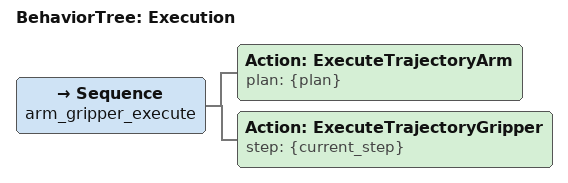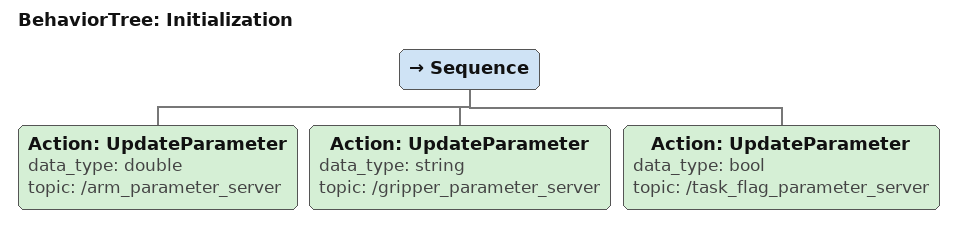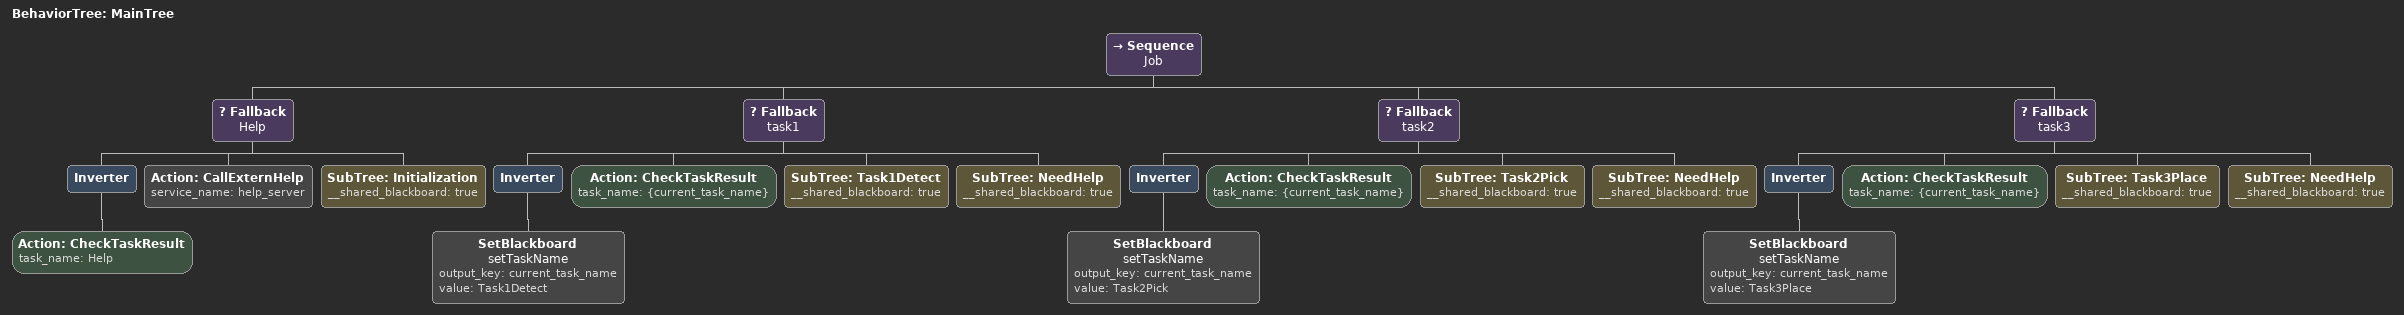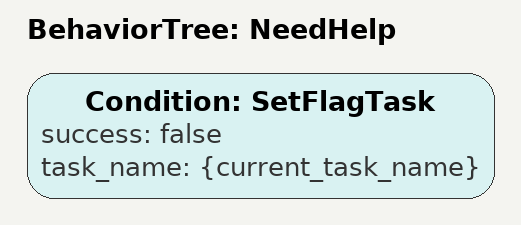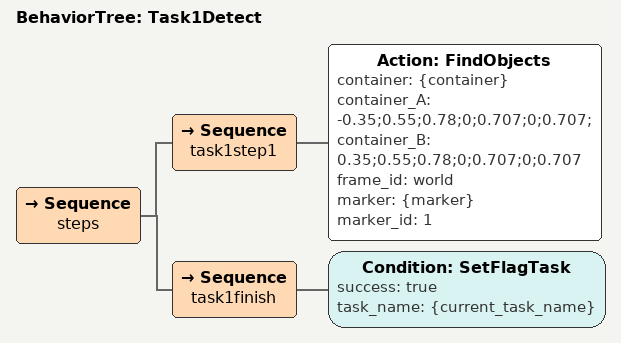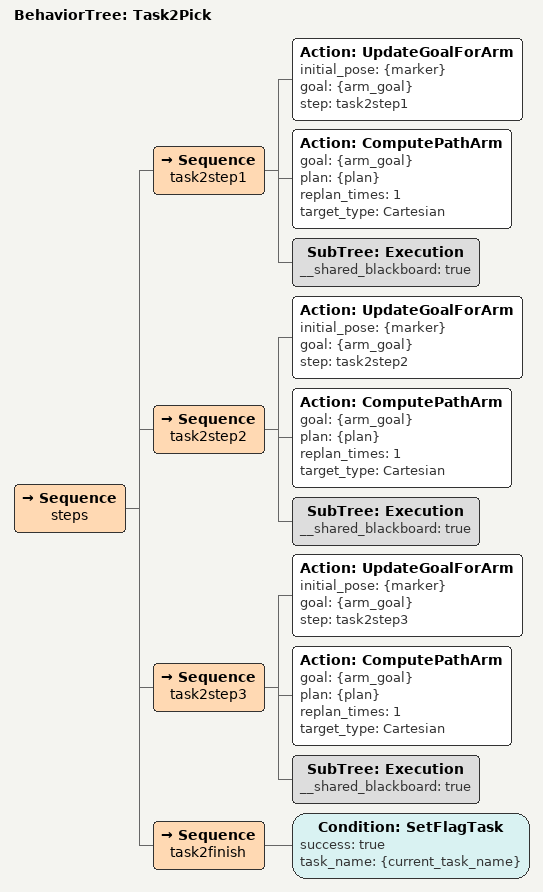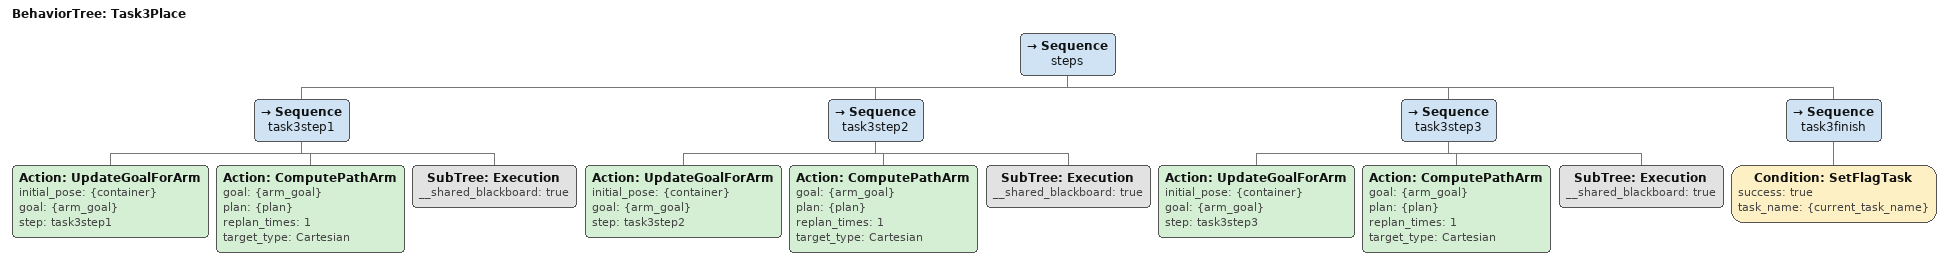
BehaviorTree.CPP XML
<?xml version="1.0"?>
<root main_tree_to_execute="MainTree">
    <BehaviorTree ID="Execution">
        <Sequence name="arm_gripper_execute">
            <Action ID="ExecuteTrajectoryArm" plan="{plan}"/>
            <Action ID="ExecuteTrajectoryGripper" step="{current_step}"/>
        </Sequence>
    </BehaviorTree>
    <BehaviorTree ID="Initialization">
        <Sequence>
            <Action ID="UpdateParameter" data_type="double" topic="/arm_parameter_server"/>
            <Action ID="UpdateParameter" data_type="string" topic="/gripper_parameter_server"/>
            <Action ID="UpdateParameter" data_type="bool" topic="/task_flag_parameter_server"/>
        </Sequence>
    </BehaviorTree>
    <BehaviorTree ID="MainTree">
        <Sequence name="Job">
            <Fallback name="Help">
                <Inverter>
                    <Action ID="CheckTaskResult" task_name="Help"/>
                </Inverter>
                <Action ID="CallExternHelp" service_name="help_server"/>
                <SubTree ID="Initialization" __shared_blackboard="true"/>
            </Fallback>
            <Fallback name="task1">
                <Inverter>
                    <SetBlackboard name="setTaskName" output_key="current_task_name" value="Task1Detect"/>
                </Inverter>
                <Action ID="CheckTaskResult" task_name="{current_task_name}"/>
                <SubTree ID="Task1Detect" __shared_blackboard="true"/>
                <SubTree ID="NeedHelp" __shared_blackboard="true"/>
            </Fallback>
            <Fallback name="task2">
                <Inverter>
                    <SetBlackboard name="setTaskName" output_key="current_task_name" value="Task2Pick"/>
                </Inverter>
                <Action ID="CheckTaskResult" task_name="{current_task_name}"/>
                <SubTree ID="Task2Pick" __shared_blackboard="true"/>
                <SubTree ID="NeedHelp" __shared_blackboard="true"/>
            </Fallback>
            <Fallback name="task3">
                <Inverter>
                    <SetBlackboard name="setTaskName" output_key="current_task_name" value="Task3Place"/>
                </Inverter>
                <Action ID="CheckTaskResult" task_name="{current_task_name}"/>
                <SubTree ID="Task3Place" __shared_blackboard="true"/>
                <SubTree ID="NeedHelp" __shared_blackboard="true"/>
            </Fallback>
        </Sequence>
    </BehaviorTree>
    <BehaviorTree ID="NeedHelp">
        <Condition ID="SetFlagTask" success="false" task_name="{current_task_name}"/>
    </BehaviorTree>
    <BehaviorTree ID="Task1Detect">
        <Sequence name="steps">
            <Sequence name="task1step1">
                <Action ID="FindObjects" container="{container}" container_A="-0.35;0.55;0.78;0;0.707;0;0.707;" container_B="0.35;0.55;0.78;0;0.707;0;0.707" frame_id="world" marker="{marker}" marker_id="1"/>
            </Sequence>
            <Sequence name="task1finish">
                <Condition ID="SetFlagTask" success="true" task_name="{current_task_name}"/>
            </Sequence>
        </Sequence>
    </BehaviorTree>
    <BehaviorTree ID="Task2Pick">
        <Sequence name="steps">
            <Sequence name="task2step1">
                <Action ID="UpdateGoalForArm" initial_pose="{marker}" goal="{arm_goal}" step="task2step1"/>
                <Action ID="ComputePathArm" goal="{arm_goal}" plan="{plan}" replan_times="1" target_type="Cartesian"/>
                <SubTree ID="Execution" __shared_blackboard="true"/>
            </Sequence>
            <Sequence name="task2step2">
                <Action ID="UpdateGoalForArm" initial_pose="{marker}" goal="{arm_goal}" step="task2step2"/>
                <Action ID="ComputePathArm" goal="{arm_goal}" plan="{plan}" replan_times="1" target_type="Cartesian"/>
                <SubTree ID="Execution" __shared_blackboard="true"/>
            </Sequence>
            <Sequence name="task2step3">
                <Action ID="UpdateGoalForArm" initial_pose="{marker}" goal="{arm_goal}" step="task2step3"/>
                <Action ID="ComputePathArm" goal="{arm_goal}" plan="{plan}" replan_times="1" target_type="Cartesian"/>
                <SubTree ID="Execution" __shared_blackboard="true"/>
            </Sequence>
            <Sequence name="task2finish">
                <Condition ID="SetFlagTask" success="true" task_name="{current_task_name}"/>
            </Sequence>
        </Sequence>
    </BehaviorTree>
    <BehaviorTree ID="Task3Place">
        <Sequence name="steps">
            <Sequence name="task3step1">
                <Action ID="UpdateGoalForArm" initial_pose="{container}" goal="{arm_goal}" step="task3step1"/>
                <Action ID="ComputePathArm" goal="{arm_goal}" plan="{plan}" replan_times="1" target_type="Cartesian"/>
                <SubTree ID="Execution" __shared_blackboard="true"/>
            </Sequence>
            <Sequence name="task3step2">
                <Action ID="UpdateGoalForArm" initial_pose="{container}" goal="{arm_goal}" step="task3step2"/>
                <Action ID="ComputePathArm" goal="{arm_goal}" plan="{plan}" replan_times="1" target_type="Cartesian"/>
                <SubTree ID="Execution" __shared_blackboard="true"/>
            </Sequence>
            <Sequence name="task3step3">
                <Action ID="UpdateGoalForArm" initial_pose="{container}" goal="{arm_goal}" step="task3step3"/>
                <Action ID="ComputePathArm" goal="{arm_goal}" plan="{plan}" replan_times="1" target_type="Cartesian"/>
                <SubTree ID="Execution" __shared_blackboard="true"/>
            </Sequence>
            <Sequence name="task3finish">
                <Condition ID="SetFlagTask" success="true" task_name="{current_task_name}"/>
            </Sequence>
        </Sequence>
    </BehaviorTree>
</root>
